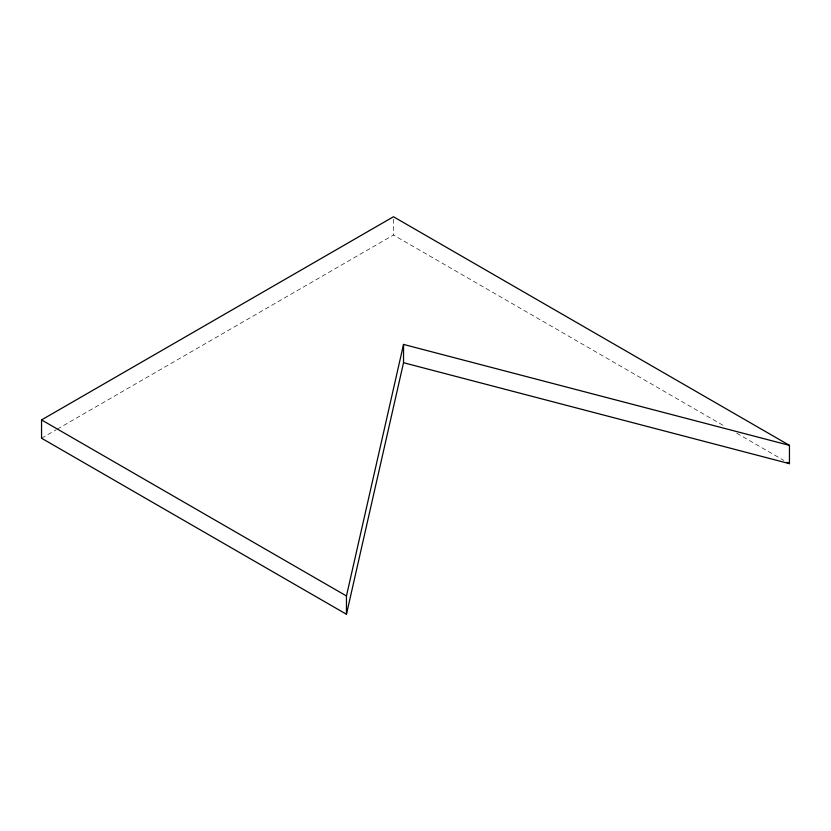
<?xml version="1.0" encoding="UTF-8"?>
<svg xmlns="http://www.w3.org/2000/svg" width="831" height="831" viewBox="0 0 831 831"><rect width="100%" height="100%" fill="white"/><g stroke="black" fill="none" stroke-linecap="round" stroke-linejoin="round"><path stroke-width="0.62" stroke-dasharray="4.16 3.12" d="M41.55 438.217L56.165 429.783M57.287 429.128L393.468 235.038L725.515 426.739M736.723 433.211L783.841 460.416M393.468 219.187L393.468 235.038"/><path stroke-width="1.25" d="M789.45 445.364L393.468 216.746L41.55 419.925L41.55 438.217L346.454 614.254L346.454 595.962L403.534 344.429L789.45 445.364L789.45 463.656L403.534 362.721L403.534 344.429M346.454 614.254L403.534 362.721M787.206 462.358L789.45 463.656M41.55 419.925L346.454 595.962"/></g></svg>
